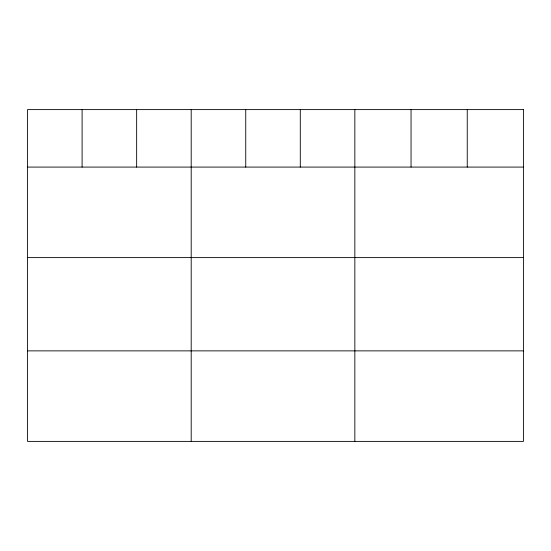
<?xml version="1.0" encoding="UTF-8"?>
<svg xmlns="http://www.w3.org/2000/svg" width="551" height="551" viewBox="0 0 551 551"><rect width="100%" height="100%" fill="white"/><g stroke="black" fill="none" stroke-linecap="round" stroke-linejoin="round"><path stroke-width="0.83" d="M27.55 167.084L523.45 167.084M27.55 257.606L523.45 257.606M27.55 350.87L523.45 350.87M467.248 109.608L467.248 167.084M411.046 109.608L411.046 167.084M354.844 109.608L354.844 441.392M300.295 109.608L300.295 167.084M245.746 109.608L245.746 167.084M191.197 109.608L191.197 441.392M136.648 109.608L136.648 167.084M82.099 109.608L82.099 167.084M523.45 109.608L27.55 109.608L27.55 441.392L523.45 441.392L523.45 109.608"/></g></svg>
